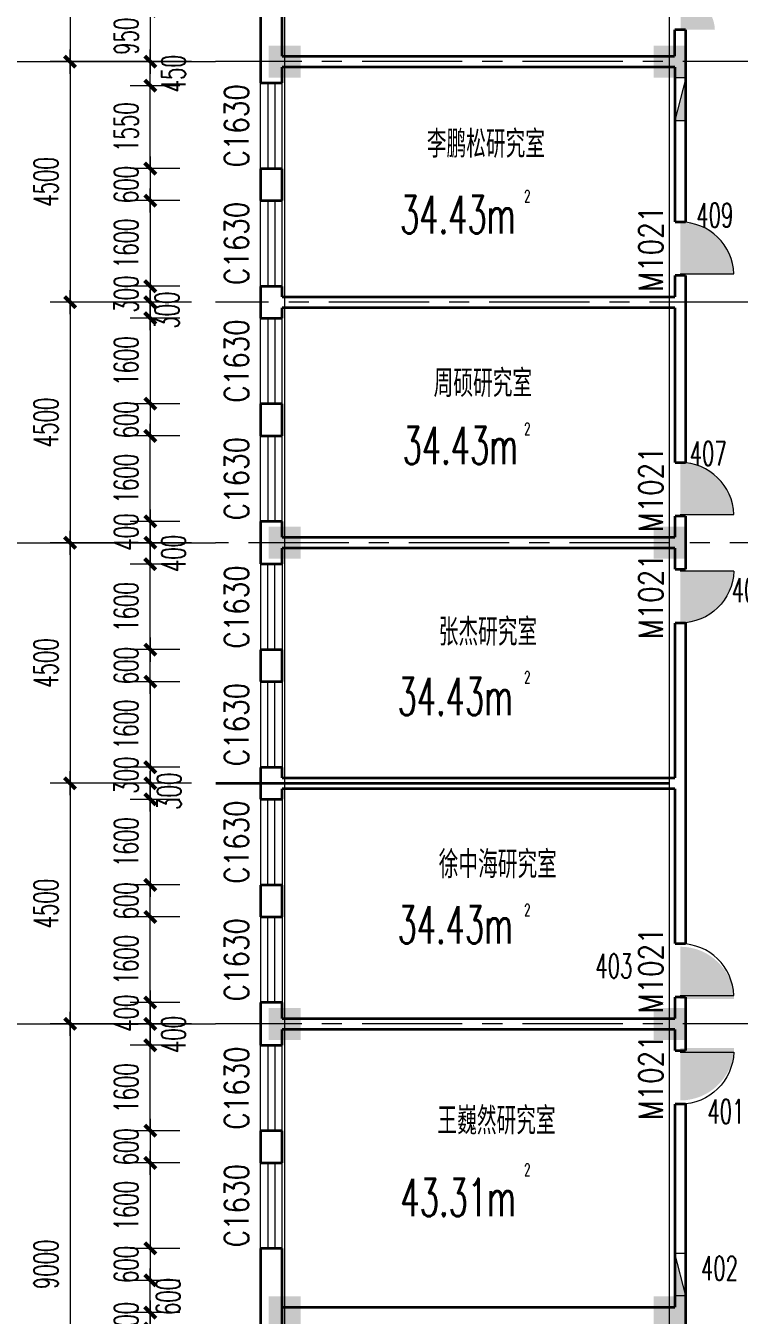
# Model space of a CAD drawing. Extents: x 1575758 to 1999219, y -897052 to -636879.
# Drawn here: x 1786653 to 1799996, y -795222 to -771101 of the extents above; entities that cross this region are included whole.
import ezdxf
from ezdxf.enums import TextEntityAlignment as Align

# ---------------------------------------------------------------- set-up
doc = ezdxf.new("R2010")
doc.units = 0
doc.header["$LTSCALE"] = 1500
doc.header["$MEASUREMENT"] = 0
doc.linetypes.add('CENTER', pattern=[2, 1.25, -0.25, 0.25, -0.25])
doc.layers.get('0').update_dxf_attribs({"linetype": 'CONTINUOUS', "lineweight": 5})
doc.layers.get('DEFPOINTS').update_dxf_attribs({"linetype": 'CONTINUOUS', "lineweight": 5})
for name, color, linetype, lineweight in [('COLUMN', 7, 'CONTINUOUS', 5), ('DOTE', 7, 'CENTER', 5), ('PUB_DIM', 7, 'CONTINUOUS', 5), ('PUB_TEXT', 7, 'CONTINUOUS', 5), ('WALL', 7, 'CONTINUOUS', 5), ('WINDOW', 7, 'CONTINUOUS', 0), ('WINDOW_TEXT', 7, 'CONTINUOUS', 5), ('我的', 7, 'CONTINUOUS', 5), ('消火栓', 7, 'CONTINUOUS', 5)]:
    doc.layers.add(name, color=color, linetype=linetype, lineweight=lineweight)
doc.layers.add('防盗门', color=180, linetype='CONTINUOUS')
doc.styles.add('_SIMPLEX', font='SIMPLEX.shx', dxfattribs={"width": 0.6})
doc.styles.add('DIM_FONT', font='romans.shx', dxfattribs={"width": 0.6})
doc.styles.add('SIMPLEX', font='SIMPLEX.SHX', dxfattribs={"width": 0.6})
doc.dimstyles.new('NORMAL', dxfattribs={"dimscale": 1.5, "dimtxt": 300, "dimasz": 1, "dimexe": 250, "dimexo": 300, "dimgap": 150, "dimtad": 1, "dimdec": 0, "dimdsep": 46, "dimtxsty": 'DIM_FONT', "dimblk1": '_DIMX', "dimblk2": '_DIMX', "dimsah": 1, "dimcen": 2.5, "dimdle": 0.3, "dimclrd": 256, "dimclre": 256, "dimclrt": 256, "dimadec": 0, "dimazin": 0, "dimtfac": 1, "dimtdec": 0, "dimtix": 1, "dimtmove": 2, "dimatfit": 3, "dimldrblk": '_DIMX', "dimfxl": 1, "dimtvp": 1, "dimtolj": 1, "dimtzin": 0, "dimlwd": -1, "dimlwe": -1, "dimarcsym": 0})

# ---------------------------------------------------------------- blocks, each defined once
blk = doc.blocks.new('M_A2ZXL')
blk.add_line((-0.472, 0), (-0.472, -1))
blk.add_arc((-0.5, 0), 1, 271.6231, 0)
blk = doc.blocks.new('_FZH')
blk.add_solid([(0.5, -0.5), (-0.5, -0.5), (0.5, 0.5), (-0.5, 0.5)])
blk = doc.blocks.new('A$C68C06AB7')
at = {"layer": '消火栓'}
blk.add_hatch(color=256, dxfattribs=at).paths.add_polyline_path([(800, 200), (0, 200), (800, 0)])
blk.add_line((0, 200), (800, 0), dxfattribs=at)
blk.add_lwpolyline([(0, 200), (0, 0), (800, 0), (800, 200)], close=True, dxfattribs=at)
blk = doc.blocks.new('_WBLK')
for p, q in [((-0.5, 0.5), (0.5, 0.5)), ((0.5, 0.167), (-0.5, 0.167)), ((0.5, -0.167), (-0.5, -0.167)), ((-0.5, -0.5), (0.5, -0.5))]:
    blk.add_line(p, q)
at = {"layer": 'WINDOW_TEXT', "style": 'SIMPLEX', "flags": 9}
blk.add_attdef('A', text='', height=1, dxfattribs=at).set_placement((0, 1.5), align=Align.MIDDLE)
blk = doc.blocks.new('_DIMX')
blk.add_line((-150, 0), (150, 0))
at = {"const_width": 50}
blk.add_lwpolyline([(-70, -70), (70, 70)], dxfattribs=at)
blk = doc.blocks.new('*D1818')
at = {"layer": 'DEFPOINTS', "color": 0, "lineweight": 5}
for p in [(1790201, -763972), (1787481, -771772), (1790201, -771772)]:
    blk.add_point(p, dxfattribs=at)
at = {"layer": 'PUB_DIM'}
for p, q in [((1789751, -763972), (1787106, -763972)), ((1787481, -763974), (1787481, -771771)), ((1789751, -771772), (1787106, -771772))]:
    blk.add_line(p, q, dxfattribs=at)
at = {"layer": 'PUB_DIM', "xscale": 1.5, "yscale": 1.5, "zscale": 1.5}
for p, rotation in [((1787481, -763972), 90), ((1787481, -771772), 270)]:
    blk.add_blockref('_DIMX', p, dxfattribs=dict(at, rotation=rotation))
at = {"layer": 'PUB_DIM', "insert": (1787031, -767872), "char_height": 450, "attachment_point": 5, "rotation": 90, "style": 'DIM_FONT'}
blk.add_mtext('\\A1;7800', dxfattribs=at)
blk = doc.blocks.new('*D1819')
at = {"layer": 'DEFPOINTS', "color": 0, "lineweight": 5}
for p in [(1790201, -771772), (1787481, -776272), (1790201, -776272)]:
    blk.add_point(p, dxfattribs=at)
at = {"layer": 'PUB_DIM'}
for p, q in [((1789751, -771772), (1787106, -771772)), ((1787481, -771774), (1787481, -776271)), ((1789751, -776272), (1787106, -776272))]:
    blk.add_line(p, q, dxfattribs=at)
at = {"layer": 'PUB_DIM', "xscale": 1.5, "yscale": 1.5, "zscale": 1.5}
for p, rotation in [((1787481, -771772), 90), ((1787481, -776272), 270)]:
    blk.add_blockref('_DIMX', p, dxfattribs=dict(at, rotation=rotation))
at = {"layer": 'PUB_DIM', "insert": (1787031, -774022), "char_height": 450, "attachment_point": 5, "rotation": 90, "style": 'DIM_FONT'}
blk.add_mtext('\\A1;4500', dxfattribs=at)
blk = doc.blocks.new('*D1820')
at = {"layer": 'DEFPOINTS', "color": 0, "lineweight": 5}
for p in [(1790201, -780772), (1787481, -785272), (1790201, -785272)]:
    blk.add_point(p, dxfattribs=at)
at = {"layer": 'PUB_DIM'}
for p, q in [((1789751, -780772), (1787106, -780772)), ((1787481, -780774), (1787481, -785271)), ((1789751, -785272), (1787106, -785272))]:
    blk.add_line(p, q, dxfattribs=at)
at = {"layer": 'PUB_DIM', "xscale": 1.5, "yscale": 1.5, "zscale": 1.5}
for p, rotation in [((1787481, -780772), 90), ((1787481, -785272), 270)]:
    blk.add_blockref('_DIMX', p, dxfattribs=dict(at, rotation=rotation))
at = {"layer": 'PUB_DIM', "insert": (1787031, -783022), "char_height": 450, "attachment_point": 5, "rotation": 90, "style": 'DIM_FONT'}
blk.add_mtext('\\A1;4500', dxfattribs=at)
blk = doc.blocks.new('*D1821')
at = {"layer": 'DEFPOINTS', "color": 0, "lineweight": 5}
for p in [(1790201, -789772), (1787481, -798772), (1790201, -798772)]:
    blk.add_point(p, dxfattribs=at)
at = {"layer": 'PUB_DIM'}
for p, q in [((1789751, -789772), (1787106, -789772)), ((1787481, -789774), (1787481, -798771)), ((1789751, -798772), (1787106, -798772))]:
    blk.add_line(p, q, dxfattribs=at)
at = {"layer": 'PUB_DIM', "xscale": 1.5, "yscale": 1.5, "zscale": 1.5}
for p, rotation in [((1787481, -789772), 90), ((1787481, -798772), 270)]:
    blk.add_blockref('_DIMX', p, dxfattribs=dict(at, rotation=rotation))
at = {"layer": 'PUB_DIM', "insert": (1787031, -794272), "char_height": 450, "attachment_point": 5, "rotation": 90, "style": 'DIM_FONT'}
blk.add_mtext('\\A1;9000', dxfattribs=at)
blk = doc.blocks.new('*D1822')
at = {"layer": 'DEFPOINTS', "color": 0, "lineweight": 5}
for p in [(1789889, -763522), (1785981, -798772), (1789889, -798772)]:
    blk.add_point(p, dxfattribs=at)
at = {"layer": 'PUB_DIM'}
for p, q in [((1789439, -763522), (1785606, -763522)), ((1785981, -763524), (1785981, -798771)), ((1789439, -798772), (1785606, -798772))]:
    blk.add_line(p, q, dxfattribs=at)
at = {"layer": 'PUB_DIM', "xscale": 1.5, "yscale": 1.5, "zscale": 1.5}
for p, rotation in [((1785981, -763522), 90), ((1785981, -798772), 270)]:
    blk.add_blockref('_DIMX', p, dxfattribs=dict(at, rotation=rotation))
at = {"layer": 'PUB_DIM', "insert": (1785531, -781147), "char_height": 450, "attachment_point": 5, "rotation": 90, "style": 'DIM_FONT'}
blk.add_mtext('\\A1;35250', dxfattribs=at)
blk = doc.blocks.new('*D1830')
at = {"layer": 'DEFPOINTS', "color": 0, "lineweight": 5}
for p in [(1789981, -770822), (1788981, -771772), (1789981, -771772)]:
    blk.add_point(p, dxfattribs=at)
at = {"layer": 'PUB_DIM'}
for p, q in [((1789531, -770822), (1788606, -770822)), ((1788981, -770821), (1788981, -770819)), ((1788981, -770822), (1788981, -771772)), ((1789531, -771772), (1788606, -771772)), ((1788981, -771774), (1788981, -771775))]:
    blk.add_line(p, q, dxfattribs=at)
at = {"layer": 'PUB_DIM', "xscale": 1.5, "yscale": 1.5, "zscale": 1.5}
for p, rotation in [((1788981, -770822), 270), ((1788981, -771772), 90)]:
    blk.add_blockref('_DIMX', p, dxfattribs=dict(at, rotation=rotation))
at = {"layer": 'PUB_DIM', "insert": (1788531, -771297), "char_height": 450, "attachment_point": 5, "rotation": 90, "style": 'DIM_FONT'}
blk.add_mtext('\\A1;950', dxfattribs=at)
blk = doc.blocks.new('*D1869')
at = {"layer": 'DEFPOINTS', "color": 0, "lineweight": 5}
for p in [(1788981, -772222), (1789981, -772222), (1789981, -773772)]:
    blk.add_point(p, dxfattribs=at)
at = {"layer": 'PUB_DIM'}
for p, q in [((1789531, -772222), (1788606, -772222)), ((1788981, -773771), (1788981, -772224)), ((1789531, -773772), (1788606, -773772))]:
    blk.add_line(p, q, dxfattribs=at)
at = {"layer": 'PUB_DIM', "xscale": 1.5, "yscale": 1.5, "zscale": 1.5}
for p, rotation in [((1788981, -772222), 90), ((1788981, -773772), 270)]:
    blk.add_blockref('_DIMX', p, dxfattribs=dict(at, rotation=rotation))
at = {"layer": 'PUB_DIM', "insert": (1788531, -772997), "char_height": 450, "attachment_point": 5, "rotation": 90, "style": 'DIM_FONT'}
blk.add_mtext('\\A1;1550', dxfattribs=at)
blk = doc.blocks.new('*D1870')
at = {"layer": 'DEFPOINTS', "color": 0, "lineweight": 5}
for p in [(1789981, -773772), (1788981, -774372), (1789981, -774372)]:
    blk.add_point(p, dxfattribs=at)
at = {"layer": 'PUB_DIM'}
for p, q in [((1789531, -773772), (1788606, -773772)), ((1788981, -773771), (1788981, -773769)), ((1788981, -773772), (1788981, -774372)), ((1789531, -774372), (1788606, -774372)), ((1788981, -774374), (1788981, -774375))]:
    blk.add_line(p, q, dxfattribs=at)
at = {"layer": 'PUB_DIM', "xscale": 1.5, "yscale": 1.5, "zscale": 1.5}
for p, rotation in [((1788981, -773772), 270), ((1788981, -774372), 90)]:
    blk.add_blockref('_DIMX', p, dxfattribs=dict(at, rotation=rotation))
at = {"layer": 'PUB_DIM', "insert": (1788531, -774072), "char_height": 450, "attachment_point": 5, "rotation": 90, "style": 'DIM_FONT'}
blk.add_mtext('\\A1;600', dxfattribs=at)
blk = doc.blocks.new('*D1871')
at = {"layer": 'DEFPOINTS', "color": 0, "lineweight": 5}
for p in [(1789981, -774372), (1788981, -775972), (1789981, -775972)]:
    blk.add_point(p, dxfattribs=at)
at = {"layer": 'PUB_DIM'}
for p, q in [((1789531, -774372), (1788606, -774372)), ((1788981, -774374), (1788981, -775971)), ((1789531, -775972), (1788606, -775972))]:
    blk.add_line(p, q, dxfattribs=at)
at = {"layer": 'PUB_DIM', "xscale": 1.5, "yscale": 1.5, "zscale": 1.5}
for p, rotation in [((1788981, -774372), 90), ((1788981, -775972), 270)]:
    blk.add_blockref('_DIMX', p, dxfattribs=dict(at, rotation=rotation))
at = {"layer": 'PUB_DIM', "insert": (1788531, -775172), "char_height": 450, "attachment_point": 5, "rotation": 90, "style": 'DIM_FONT'}
blk.add_mtext('\\A1;1600', dxfattribs=at)
blk = doc.blocks.new('*D1872')
at = {"layer": 'DEFPOINTS', "color": 0, "lineweight": 5}
for p in [(1789981, -775972), (1788981, -776272), (1789981, -776272)]:
    blk.add_point(p, dxfattribs=at)
at = {"layer": 'PUB_DIM'}
for p, q in [((1789531, -775972), (1788606, -775972)), ((1788981, -775971), (1788981, -775969)), ((1788981, -775972), (1788981, -776272)), ((1789531, -776272), (1788606, -776272)), ((1788981, -776274), (1788981, -776275))]:
    blk.add_line(p, q, dxfattribs=at)
at = {"layer": 'PUB_DIM', "xscale": 1.5, "yscale": 1.5, "zscale": 1.5}
for p, rotation in [((1788981, -775972), 270), ((1788981, -776272), 90)]:
    blk.add_blockref('_DIMX', p, dxfattribs=dict(at, rotation=rotation))
at = {"layer": 'PUB_DIM', "insert": (1788531, -776122), "char_height": 450, "attachment_point": 5, "rotation": 90, "style": 'DIM_FONT'}
blk.add_mtext('\\A1;300', dxfattribs=at)
blk = doc.blocks.new('*D1873')
at = {"layer": 'DEFPOINTS', "color": 0, "lineweight": 5}
for p in [(1789981, -776572), (1788981, -778172), (1789981, -778172)]:
    blk.add_point(p, dxfattribs=at)
at = {"layer": 'PUB_DIM'}
for p, q in [((1789531, -776572), (1788606, -776572)), ((1788981, -776574), (1788981, -778171)), ((1789531, -778172), (1788606, -778172))]:
    blk.add_line(p, q, dxfattribs=at)
at = {"layer": 'PUB_DIM', "xscale": 1.5, "yscale": 1.5, "zscale": 1.5}
for p, rotation in [((1788981, -776572), 90), ((1788981, -778172), 270)]:
    blk.add_blockref('_DIMX', p, dxfattribs=dict(at, rotation=rotation))
at = {"layer": 'PUB_DIM', "insert": (1788531, -777372), "char_height": 450, "attachment_point": 5, "rotation": 90, "style": 'DIM_FONT'}
blk.add_mtext('\\A1;1600', dxfattribs=at)
blk = doc.blocks.new('*D1874')
at = {"layer": 'DEFPOINTS', "color": 0, "lineweight": 5}
for p in [(1789981, -778172), (1788981, -778772), (1789981, -778772)]:
    blk.add_point(p, dxfattribs=at)
at = {"layer": 'PUB_DIM'}
for p, q in [((1789531, -778172), (1788606, -778172)), ((1788981, -778171), (1788981, -778169)), ((1788981, -778172), (1788981, -778772)), ((1789531, -778772), (1788606, -778772)), ((1788981, -778774), (1788981, -778775))]:
    blk.add_line(p, q, dxfattribs=at)
at = {"layer": 'PUB_DIM', "xscale": 1.5, "yscale": 1.5, "zscale": 1.5}
for p, rotation in [((1788981, -778172), 270), ((1788981, -778772), 90)]:
    blk.add_blockref('_DIMX', p, dxfattribs=dict(at, rotation=rotation))
at = {"layer": 'PUB_DIM', "insert": (1788531, -778472), "char_height": 450, "attachment_point": 5, "rotation": 90, "style": 'DIM_FONT'}
blk.add_mtext('\\A1;600', dxfattribs=at)
blk = doc.blocks.new('*D1875')
at = {"layer": 'DEFPOINTS', "color": 0, "lineweight": 5}
for p in [(1788981, -782772), (1789981, -782772), (1789981, -783372)]:
    blk.add_point(p, dxfattribs=at)
at = {"layer": 'PUB_DIM'}
for p, q in [((1789531, -782772), (1788606, -782772)), ((1788981, -782771), (1788981, -782769)), ((1788981, -783372), (1788981, -782772)), ((1789531, -783372), (1788606, -783372)), ((1788981, -783374), (1788981, -783375))]:
    blk.add_line(p, q, dxfattribs=at)
at = {"layer": 'PUB_DIM', "xscale": 1.5, "yscale": 1.5, "zscale": 1.5}
for p, rotation in [((1788981, -782772), 270), ((1788981, -783372), 90)]:
    blk.add_blockref('_DIMX', p, dxfattribs=dict(at, rotation=rotation))
at = {"layer": 'PUB_DIM', "insert": (1788531, -783072), "char_height": 450, "attachment_point": 5, "rotation": 90, "style": 'DIM_FONT'}
blk.add_mtext('\\A1;600', dxfattribs=at)
blk = doc.blocks.new('*D1876')
at = {"layer": 'DEFPOINTS', "color": 0, "lineweight": 5}
for p in [(1788981, -781172), (1789981, -781172), (1789981, -782772)]:
    blk.add_point(p, dxfattribs=at)
at = {"layer": 'PUB_DIM'}
for p, q in [((1789531, -781172), (1788606, -781172)), ((1788981, -782771), (1788981, -781174)), ((1789531, -782772), (1788606, -782772))]:
    blk.add_line(p, q, dxfattribs=at)
at = {"layer": 'PUB_DIM', "xscale": 1.5, "yscale": 1.5, "zscale": 1.5}
for p, rotation in [((1788981, -781172), 90), ((1788981, -782772), 270)]:
    blk.add_blockref('_DIMX', p, dxfattribs=dict(at, rotation=rotation))
at = {"layer": 'PUB_DIM', "insert": (1788531, -781972), "char_height": 450, "attachment_point": 5, "rotation": 90, "style": 'DIM_FONT'}
blk.add_mtext('\\A1;1600', dxfattribs=at)
blk = doc.blocks.new('*D1877')
at = {"layer": 'DEFPOINTS', "color": 0, "lineweight": 5}
for p in [(1788981, -780372), (1789981, -780372), (1789981, -780772)]:
    blk.add_point(p, dxfattribs=at)
at = {"layer": 'PUB_DIM'}
for p, q in [((1789531, -780372), (1788606, -780372)), ((1788981, -780371), (1788981, -780369)), ((1788981, -780772), (1788981, -780372)), ((1789531, -780772), (1788606, -780772)), ((1788981, -780774), (1788981, -780775))]:
    blk.add_line(p, q, dxfattribs=at)
at = {"layer": 'PUB_DIM', "xscale": 1.5, "yscale": 1.5, "zscale": 1.5}
for p, rotation in [((1788981, -780372), 270), ((1788981, -780772), 90)]:
    blk.add_blockref('_DIMX', p, dxfattribs=dict(at, rotation=rotation))
at = {"layer": 'PUB_DIM', "insert": (1788531, -780572), "char_height": 450, "attachment_point": 5, "rotation": 90, "style": 'DIM_FONT'}
blk.add_mtext('\\A1;400', dxfattribs=at)
blk = doc.blocks.new('*D1878')
at = {"layer": 'DEFPOINTS', "color": 0, "lineweight": 5}
for p in [(1788981, -778772), (1789981, -778772), (1789981, -780372)]:
    blk.add_point(p, dxfattribs=at)
at = {"layer": 'PUB_DIM'}
for p, q in [((1789531, -778772), (1788606, -778772)), ((1788981, -780371), (1788981, -778774)), ((1789531, -780372), (1788606, -780372))]:
    blk.add_line(p, q, dxfattribs=at)
at = {"layer": 'PUB_DIM', "xscale": 1.5, "yscale": 1.5, "zscale": 1.5}
for p, rotation in [((1788981, -778772), 90), ((1788981, -780372), 270)]:
    blk.add_blockref('_DIMX', p, dxfattribs=dict(at, rotation=rotation))
at = {"layer": 'PUB_DIM', "insert": (1788531, -779572), "char_height": 450, "attachment_point": 5, "rotation": 90, "style": 'DIM_FONT'}
blk.add_mtext('\\A1;1600', dxfattribs=at)
blk = doc.blocks.new('*D1879')
at = {"layer": 'DEFPOINTS', "color": 0, "lineweight": 5}
for p in [(1788981, -790172), (1789981, -790172), (1789981, -791772)]:
    blk.add_point(p, dxfattribs=at)
at = {"layer": 'PUB_DIM'}
for p, q in [((1789531, -790172), (1788606, -790172)), ((1788981, -791771), (1788981, -790174)), ((1789531, -791772), (1788606, -791772))]:
    blk.add_line(p, q, dxfattribs=at)
at = {"layer": 'PUB_DIM', "xscale": 1.5, "yscale": 1.5, "zscale": 1.5}
for p, rotation in [((1788981, -790172), 90), ((1788981, -791772), 270)]:
    blk.add_blockref('_DIMX', p, dxfattribs=dict(at, rotation=rotation))
at = {"layer": 'PUB_DIM', "insert": (1788531, -790972), "char_height": 450, "attachment_point": 5, "rotation": 90, "style": 'DIM_FONT'}
blk.add_mtext('\\A1;1600', dxfattribs=at)
blk = doc.blocks.new('*D1880')
at = {"layer": 'DEFPOINTS', "color": 0, "lineweight": 5}
for p in [(1788981, -787772), (1789981, -787772), (1789981, -789372)]:
    blk.add_point(p, dxfattribs=at)
at = {"layer": 'PUB_DIM'}
for p, q in [((1789531, -787772), (1788606, -787772)), ((1788981, -789371), (1788981, -787774)), ((1789531, -789372), (1788606, -789372))]:
    blk.add_line(p, q, dxfattribs=at)
at = {"layer": 'PUB_DIM', "xscale": 1.5, "yscale": 1.5, "zscale": 1.5}
for p, rotation in [((1788981, -787772), 90), ((1788981, -789372), 270)]:
    blk.add_blockref('_DIMX', p, dxfattribs=dict(at, rotation=rotation))
at = {"layer": 'PUB_DIM', "insert": (1788531, -788572), "char_height": 450, "attachment_point": 5, "rotation": 90, "style": 'DIM_FONT'}
blk.add_mtext('\\A1;1600', dxfattribs=at)
blk = doc.blocks.new('*D1881')
at = {"layer": 'DEFPOINTS', "color": 0, "lineweight": 5}
for p in [(1788981, -787172), (1789981, -787172), (1789981, -787772)]:
    blk.add_point(p, dxfattribs=at)
at = {"layer": 'PUB_DIM'}
for p, q in [((1789531, -787172), (1788606, -787172)), ((1788981, -787171), (1788981, -787169)), ((1788981, -787772), (1788981, -787172)), ((1789531, -787772), (1788606, -787772)), ((1788981, -787774), (1788981, -787775))]:
    blk.add_line(p, q, dxfattribs=at)
at = {"layer": 'PUB_DIM', "xscale": 1.5, "yscale": 1.5, "zscale": 1.5}
for p, rotation in [((1788981, -787172), 270), ((1788981, -787772), 90)]:
    blk.add_blockref('_DIMX', p, dxfattribs=dict(at, rotation=rotation))
at = {"layer": 'PUB_DIM', "insert": (1788531, -787472), "char_height": 450, "attachment_point": 5, "rotation": 90, "style": 'DIM_FONT'}
blk.add_mtext('\\A1;600', dxfattribs=at)
blk = doc.blocks.new('*D1882')
at = {"layer": 'DEFPOINTS', "color": 0, "lineweight": 5}
for p in [(1789981, -783372), (1788981, -784972), (1789981, -784972)]:
    blk.add_point(p, dxfattribs=at)
at = {"layer": 'PUB_DIM'}
for p, q in [((1789531, -783372), (1788606, -783372)), ((1788981, -783374), (1788981, -784971)), ((1789531, -784972), (1788606, -784972))]:
    blk.add_line(p, q, dxfattribs=at)
at = {"layer": 'PUB_DIM', "xscale": 1.5, "yscale": 1.5, "zscale": 1.5}
for p, rotation in [((1788981, -783372), 90), ((1788981, -784972), 270)]:
    blk.add_blockref('_DIMX', p, dxfattribs=dict(at, rotation=rotation))
at = {"layer": 'PUB_DIM', "insert": (1788531, -784172), "char_height": 450, "attachment_point": 5, "rotation": 90, "style": 'DIM_FONT'}
blk.add_mtext('\\A1;1600', dxfattribs=at)
blk = doc.blocks.new('*D1883')
at = {"layer": 'DEFPOINTS', "color": 0, "lineweight": 5}
for p in [(1789981, -784972), (1788981, -785272), (1789981, -785272)]:
    blk.add_point(p, dxfattribs=at)
at = {"layer": 'PUB_DIM'}
for p, q in [((1789531, -784972), (1788606, -784972)), ((1788981, -784971), (1788981, -784969)), ((1788981, -784972), (1788981, -785272)), ((1789531, -785272), (1788606, -785272)), ((1788981, -785274), (1788981, -785275))]:
    blk.add_line(p, q, dxfattribs=at)
at = {"layer": 'PUB_DIM', "xscale": 1.5, "yscale": 1.5, "zscale": 1.5}
for p, rotation in [((1788981, -784972), 270), ((1788981, -785272), 90)]:
    blk.add_blockref('_DIMX', p, dxfattribs=dict(at, rotation=rotation))
at = {"layer": 'PUB_DIM', "insert": (1788531, -785122), "char_height": 450, "attachment_point": 5, "rotation": 90, "style": 'DIM_FONT'}
blk.add_mtext('\\A1;300', dxfattribs=at)
blk = doc.blocks.new('*D1884')
at = {"layer": 'DEFPOINTS', "color": 0, "lineweight": 5}
for p in [(1789981, -785572), (1788981, -787172), (1789981, -787172)]:
    blk.add_point(p, dxfattribs=at)
at = {"layer": 'PUB_DIM'}
for p, q in [((1789531, -785572), (1788606, -785572)), ((1788981, -785574), (1788981, -787171)), ((1789531, -787172), (1788606, -787172))]:
    blk.add_line(p, q, dxfattribs=at)
at = {"layer": 'PUB_DIM', "xscale": 1.5, "yscale": 1.5, "zscale": 1.5}
for p, rotation in [((1788981, -785572), 90), ((1788981, -787172), 270)]:
    blk.add_blockref('_DIMX', p, dxfattribs=dict(at, rotation=rotation))
at = {"layer": 'PUB_DIM', "insert": (1788531, -786372), "char_height": 450, "attachment_point": 5, "rotation": 90, "style": 'DIM_FONT'}
blk.add_mtext('\\A1;1600', dxfattribs=at)
blk = doc.blocks.new('*D1885')
at = {"layer": 'DEFPOINTS', "color": 0, "lineweight": 5}
for p in [(1789981, -791772), (1788981, -792372), (1789981, -792372)]:
    blk.add_point(p, dxfattribs=at)
at = {"layer": 'PUB_DIM'}
for p, q in [((1789531, -791772), (1788606, -791772)), ((1788981, -791771), (1788981, -791769)), ((1788981, -791772), (1788981, -792372)), ((1789531, -792372), (1788606, -792372)), ((1788981, -792374), (1788981, -792375))]:
    blk.add_line(p, q, dxfattribs=at)
at = {"layer": 'PUB_DIM', "xscale": 1.5, "yscale": 1.5, "zscale": 1.5}
for p, rotation in [((1788981, -791772), 270), ((1788981, -792372), 90)]:
    blk.add_blockref('_DIMX', p, dxfattribs=dict(at, rotation=rotation))
at = {"layer": 'PUB_DIM', "insert": (1788531, -792072), "char_height": 450, "attachment_point": 5, "rotation": 90, "style": 'DIM_FONT'}
blk.add_mtext('\\A1;600', dxfattribs=at)
blk = doc.blocks.new('*D1886')
at = {"layer": 'DEFPOINTS', "color": 0, "lineweight": 5}
for p in [(1789981, -792372), (1788981, -793972), (1789981, -793972)]:
    blk.add_point(p, dxfattribs=at)
at = {"layer": 'PUB_DIM'}
for p, q in [((1789531, -792372), (1788606, -792372)), ((1788981, -792374), (1788981, -793971)), ((1789531, -793972), (1788606, -793972))]:
    blk.add_line(p, q, dxfattribs=at)
at = {"layer": 'PUB_DIM', "xscale": 1.5, "yscale": 1.5, "zscale": 1.5}
for p, rotation in [((1788981, -792372), 90), ((1788981, -793972), 270)]:
    blk.add_blockref('_DIMX', p, dxfattribs=dict(at, rotation=rotation))
at = {"layer": 'PUB_DIM', "insert": (1788531, -793172), "char_height": 450, "attachment_point": 5, "rotation": 90, "style": 'DIM_FONT'}
blk.add_mtext('\\A1;1600', dxfattribs=at)
blk = doc.blocks.new('*D1887')
at = {"layer": 'DEFPOINTS', "color": 0, "lineweight": 5}
for p in [(1789981, -793972), (1788981, -794572), (1789981, -794572)]:
    blk.add_point(p, dxfattribs=at)
at = {"layer": 'PUB_DIM'}
for p, q in [((1789531, -793972), (1788606, -793972)), ((1788981, -793971), (1788981, -793969)), ((1788981, -793972), (1788981, -794572)), ((1789531, -794572), (1788606, -794572)), ((1788981, -794574), (1788981, -794575))]:
    blk.add_line(p, q, dxfattribs=at)
at = {"layer": 'PUB_DIM', "xscale": 1.5, "yscale": 1.5, "zscale": 1.5}
for p, rotation in [((1788981, -793972), 270), ((1788981, -794572), 90)]:
    blk.add_blockref('_DIMX', p, dxfattribs=dict(at, rotation=rotation))
at = {"layer": 'PUB_DIM', "insert": (1788531, -794272), "char_height": 450, "attachment_point": 5, "rotation": 90, "style": 'DIM_FONT'}
blk.add_mtext('\\A1;600', dxfattribs=at)
blk = doc.blocks.new('*D1893')
at = {"layer": 'DEFPOINTS', "color": 0, "lineweight": 5}
for p in [(1788981, -771772), (1789981, -771772), (1789981, -772222)]:
    blk.add_point(p, dxfattribs=at)
at = {"layer": 'PUB_DIM'}
for p, q in [((1789531, -771772), (1788606, -771772)), ((1788981, -771771), (1788981, -771769)), ((1788981, -772222), (1788981, -771772)), ((1789531, -772222), (1788606, -772222)), ((1788981, -772224), (1788981, -772225))]:
    blk.add_line(p, q, dxfattribs=at)
at = {"layer": 'PUB_DIM', "xscale": 1.5, "yscale": 1.5, "zscale": 1.5}
for p, rotation in [((1788981, -771772), 270), ((1788981, -772222), 90)]:
    blk.add_blockref('_DIMX', p, dxfattribs=dict(at, rotation=rotation))
at = {"layer": 'PUB_DIM', "insert": (1789413, -771997), "char_height": 450, "attachment_point": 5, "rotation": 90, "style": 'DIM_FONT'}
blk.add_mtext('\\A1;450', dxfattribs=at)
blk = doc.blocks.new('*D1894')
at = {"layer": 'DEFPOINTS', "color": 0, "lineweight": 5}
for p in [(1789981, -780772), (1788981, -781172), (1789981, -781172)]:
    blk.add_point(p, dxfattribs=at)
at = {"layer": 'PUB_DIM'}
for p, q in [((1789531, -780772), (1788606, -780772)), ((1788981, -780771), (1788981, -780769)), ((1788981, -780772), (1788981, -781172)), ((1789531, -781172), (1788606, -781172)), ((1788981, -781174), (1788981, -781175))]:
    blk.add_line(p, q, dxfattribs=at)
at = {"layer": 'PUB_DIM', "xscale": 1.5, "yscale": 1.5, "zscale": 1.5}
for p, rotation in [((1788981, -780772), 270), ((1788981, -781172), 90)]:
    blk.add_blockref('_DIMX', p, dxfattribs=dict(at, rotation=rotation))
at = {"layer": 'PUB_DIM', "insert": (1789413, -780972), "char_height": 450, "attachment_point": 5, "rotation": 90, "style": 'DIM_FONT'}
blk.add_mtext('\\A1;400', dxfattribs=at)
blk = doc.blocks.new('*D1895')
at = {"layer": 'DEFPOINTS', "color": 0, "lineweight": 5}
for p in [(1788981, -789372), (1789981, -789372), (1789981, -789772)]:
    blk.add_point(p, dxfattribs=at)
at = {"layer": 'PUB_DIM'}
for p, q in [((1789531, -789372), (1788606, -789372)), ((1788981, -789371), (1788981, -789369)), ((1788981, -789772), (1788981, -789372)), ((1789531, -789772), (1788606, -789772)), ((1788981, -789774), (1788981, -789775))]:
    blk.add_line(p, q, dxfattribs=at)
at = {"layer": 'PUB_DIM', "xscale": 1.5, "yscale": 1.5, "zscale": 1.5}
for p, rotation in [((1788981, -789372), 270), ((1788981, -789772), 90)]:
    blk.add_blockref('_DIMX', p, dxfattribs=dict(at, rotation=rotation))
at = {"layer": 'PUB_DIM', "insert": (1788531, -789572), "char_height": 450, "attachment_point": 5, "rotation": 90, "style": 'DIM_FONT'}
blk.add_mtext('\\A1;400', dxfattribs=at)
blk = doc.blocks.new('*D1896')
at = {"layer": 'DEFPOINTS', "color": 0, "lineweight": 5}
for p in [(1789981, -789772), (1788981, -790172), (1789981, -790172)]:
    blk.add_point(p, dxfattribs=at)
at = {"layer": 'PUB_DIM'}
for p, q in [((1789531, -789772), (1788606, -789772)), ((1788981, -789771), (1788981, -789769)), ((1788981, -789772), (1788981, -790172)), ((1789531, -790172), (1788606, -790172)), ((1788981, -790174), (1788981, -790175))]:
    blk.add_line(p, q, dxfattribs=at)
at = {"layer": 'PUB_DIM', "xscale": 1.5, "yscale": 1.5, "zscale": 1.5}
for p, rotation in [((1788981, -789772), 270), ((1788981, -790172), 90)]:
    blk.add_blockref('_DIMX', p, dxfattribs=dict(at, rotation=rotation))
at = {"layer": 'PUB_DIM', "insert": (1789413, -789972), "char_height": 450, "attachment_point": 5, "rotation": 90, "style": 'DIM_FONT'}
blk.add_mtext('\\A1;400', dxfattribs=at)
blk = doc.blocks.new('*D2167')
at = {"layer": 'DEFPOINTS', "color": 0, "lineweight": 5}
for p in [(1790201, -776272), (1787481, -780772), (1790201, -780772)]:
    blk.add_point(p, dxfattribs=at)
at = {"layer": 'PUB_DIM'}
for p, q in [((1789751, -776272), (1787106, -776272)), ((1787481, -776274), (1787481, -780771)), ((1789751, -780772), (1787106, -780772))]:
    blk.add_line(p, q, dxfattribs=at)
at = {"layer": 'PUB_DIM', "xscale": 1.5, "yscale": 1.5, "zscale": 1.5}
for p, rotation in [((1787481, -776272), 90), ((1787481, -780772), 270)]:
    blk.add_blockref('_DIMX', p, dxfattribs=dict(at, rotation=rotation))
at = {"layer": 'PUB_DIM', "insert": (1787031, -778522), "char_height": 450, "attachment_point": 5, "rotation": 90, "style": 'DIM_FONT'}
blk.add_mtext('\\A1;4500', dxfattribs=at)
blk = doc.blocks.new('*D2168')
at = {"layer": 'DEFPOINTS', "color": 0, "lineweight": 5}
for p in [(1789981, -776272), (1788981, -776572), (1789981, -776572)]:
    blk.add_point(p, dxfattribs=at)
at = {"layer": 'PUB_DIM'}
for p, q in [((1789531, -776272), (1788606, -776272)), ((1788981, -776271), (1788981, -776269)), ((1788981, -776272), (1788981, -776572)), ((1789531, -776572), (1788606, -776572)), ((1788981, -776574), (1788981, -776575))]:
    blk.add_line(p, q, dxfattribs=at)
at = {"layer": 'PUB_DIM', "xscale": 1.5, "yscale": 1.5, "zscale": 1.5}
for p, rotation in [((1788981, -776272), 270), ((1788981, -776572), 90)]:
    blk.add_blockref('_DIMX', p, dxfattribs=dict(at, rotation=rotation))
at = {"layer": 'PUB_DIM', "insert": (1789294, -776422), "char_height": 450, "attachment_point": 5, "rotation": 90, "style": 'DIM_FONT'}
blk.add_mtext('\\A1;300', dxfattribs=at)
blk = doc.blocks.new('*D2169')
at = {"layer": 'DEFPOINTS', "color": 0, "lineweight": 5}
for p in [(1790201, -785272), (1787481, -789772), (1790201, -789772)]:
    blk.add_point(p, dxfattribs=at)
at = {"layer": 'PUB_DIM'}
for p, q in [((1789751, -785272), (1787106, -785272)), ((1787481, -785274), (1787481, -789771)), ((1789751, -789772), (1787106, -789772))]:
    blk.add_line(p, q, dxfattribs=at)
at = {"layer": 'PUB_DIM', "xscale": 1.5, "yscale": 1.5, "zscale": 1.5}
for p, rotation in [((1787481, -785272), 90), ((1787481, -789772), 270)]:
    blk.add_blockref('_DIMX', p, dxfattribs=dict(at, rotation=rotation))
at = {"layer": 'PUB_DIM', "insert": (1787031, -787522), "char_height": 450, "attachment_point": 5, "rotation": 90, "style": 'DIM_FONT'}
blk.add_mtext('\\A1;4500', dxfattribs=at)
blk = doc.blocks.new('*D2170')
at = {"layer": 'DEFPOINTS', "color": 0, "lineweight": 5}
for p in [(1789981, -785272), (1788981, -785572), (1789981, -785572)]:
    blk.add_point(p, dxfattribs=at)
at = {"layer": 'PUB_DIM'}
for p, q in [((1789531, -785272), (1788606, -785272)), ((1788981, -785271), (1788981, -785269)), ((1788981, -785272), (1788981, -785572)), ((1789531, -785572), (1788606, -785572)), ((1788981, -785574), (1788981, -785575))]:
    blk.add_line(p, q, dxfattribs=at)
at = {"layer": 'PUB_DIM', "xscale": 1.5, "yscale": 1.5, "zscale": 1.5}
for p, rotation in [((1788981, -785272), 270), ((1788981, -785572), 90)]:
    blk.add_blockref('_DIMX', p, dxfattribs=dict(at, rotation=rotation))
at = {"layer": 'PUB_DIM', "insert": (1789333, -785422), "char_height": 450, "attachment_point": 5, "rotation": 90, "style": 'DIM_FONT'}
blk.add_mtext('\\A1;300', dxfattribs=at)
blk = doc.blocks.new('*D2172')
at = {"layer": 'DEFPOINTS', "color": 0, "lineweight": 5}
for p in [(1788981, -794572), (1789981, -794572), (1789981, -795172)]:
    blk.add_point(p, dxfattribs=at)
at = {"layer": 'PUB_DIM'}
for p, q in [((1789531, -794572), (1788606, -794572)), ((1788981, -795171), (1788981, -794574)), ((1789531, -795172), (1788606, -795172))]:
    blk.add_line(p, q, dxfattribs=at)
at = {"layer": 'PUB_DIM', "xscale": 1.5, "yscale": 1.5, "zscale": 1.5}
for p, rotation in [((1788981, -794572), 90), ((1788981, -795172), 270)]:
    blk.add_blockref('_DIMX', p, dxfattribs=dict(at, rotation=rotation))
at = {"layer": 'PUB_DIM', "insert": (1789317, -794872), "char_height": 450, "attachment_point": 5, "rotation": 90, "style": 'DIM_FONT'}
blk.add_mtext('\\A1;600', dxfattribs=at)
blk = doc.blocks.new('*D2173')
at = {"layer": 'DEFPOINTS', "color": 0, "lineweight": 5}
for p in [(1788981, -795172), (1789981, -795172), (1789981, -795472)]:
    blk.add_point(p, dxfattribs=at)
at = {"layer": 'PUB_DIM'}
for p, q in [((1789531, -795172), (1788606, -795172)), ((1788981, -795171), (1788981, -795169)), ((1788981, -795472), (1788981, -795172)), ((1789531, -795472), (1788606, -795472)), ((1788981, -795474), (1788981, -795475))]:
    blk.add_line(p, q, dxfattribs=at)
at = {"layer": 'PUB_DIM', "xscale": 1.5, "yscale": 1.5, "zscale": 1.5}
for p, rotation in [((1788981, -795172), 270), ((1788981, -795472), 90)]:
    blk.add_blockref('_DIMX', p, dxfattribs=dict(at, rotation=rotation))
at = {"layer": 'PUB_DIM', "insert": (1788531, -795322), "char_height": 450, "attachment_point": 5, "rotation": 90, "style": 'DIM_FONT'}
blk.add_mtext('\\A1;300', dxfattribs=at)

msp = doc.modelspace()

# ---------------------------------------------------------------- hatches: boundary and pattern name
at = {"layer": '防盗门'}
for points in [[(1798900.7, -771175.4), (1799540.5, -771175.4, 0.4059403), (1798900.7, -770553.5)], [(1798894, -775759.8), (1799900.3, -775759.8, 0.4059403), (1798894, -774781.6)], [(1798894, -780256), (1799900.3, -780256, 0.4059403), (1798894, -779277.8)], [(1798894, -781295.8), (1799900.3, -781295.8, -0.4059403), (1798894, -782274)], [(1798893.6, -789307.5), (1799899.9, -789307.5, 0.4059403), (1798893.6, -788329.3)], [(1798893.6, -790226.3), (1799899.9, -790226.3, -0.4059403), (1798893.6, -791204.5)]]:
    msp.add_hatch(color=256, dxfattribs=at).paths.add_polyline_path(points)

# ---------------------------------------------------------------- linework, layer by layer
at = {"layer": 'DOTE'}
for p, q in [((1824816.4, -771772.3), (1790201.1, -771772.3)), ((1806194.6, -776272.3), (1790201.1, -776272.3)), ((1810694.9, -780772.3), (1790201.1, -780772.3)), ((1824816.4, -789772.3), (1790201.1, -789772.3))]:
    msp.add_line(p, q, dxfattribs=at)
at = {"layer": 'DOTE', "const_width": 50}
msp.add_lwpolyline([(1798694.6, -785272.3), (1790201.1, -785272.3)], dxfattribs=at)
at = {"layer": 'PUB_DIM'}
for p, q in [((1791494.6, -799072.3), (1791494.6, -759701.8)), ((1798694.6, -799072.3), (1798694.6, -759701.8)), ((1784780.8, -771772.3), (1790201.1, -771772.3)), ((1784780.8, -780772.3), (1790201.1, -780772.3)), ((1784780.8, -789772.3), (1790201.1, -789772.3))]:
    msp.add_line(p, q, dxfattribs=at)
at = {"layer": 'WALL', "const_width": 50}
for points in [[(1791044.6, -772172.3), (1791044.6, -770822.3)], [(1791444.6, -771672.3), (1791444.6, -770822.3)], [(1798787.7, -771172.3), (1798787.7, -771672.3)], [(1798994.6, -771172.3), (1798787.7, -771172.3)], [(1798994.6, -771172.3), (1798994.6, -771872.6)], [(1791444.6, -771672.3), (1798787.7, -771672.3)], [(1791444.6, -772172.3), (1791444.6, -771872.3)], [(1791444.6, -771872.3), (1798794.6, -771872.3)], [(1798794.6, -774772.3), (1798794.6, -771872.3)], [(1798994.6, -771672.3), (1798994.6, -771672.3)], [(1798994.6, -774772.3), (1798994.6, -771672.3)], [(1791444.6, -772172.3), (1791044.6, -772172.3)], [(1791444.6, -773772.3), (1791044.6, -773772.3)], [(1791044.6, -774372.3), (1791044.6, -773772.3)], [(1791444.6, -774372.3), (1791444.6, -773772.3)], [(1791444.6, -774372.3), (1791044.6, -774372.3)], [(1798994.6, -774772.3), (1798794.6, -774772.3)], [(1791444.6, -775972.3), (1791044.6, -775972.3)], [(1791044.6, -776572.3), (1791044.6, -775972.3)], [(1791444.6, -776172.4), (1791444.6, -775972.3)], [(1798794.6, -776172.4), (1798794.6, -775772.3)], [(1798994.6, -775772.3), (1798794.6, -775772.3)], [(1798994.6, -779272.3), (1798994.6, -775772.3)], [(1791444.1, -776172.4), (1798794.6, -776172.4)], [(1791444.2, -776372.4), (1798794.6, -776372.4)], [(1791444.6, -776572.3), (1791444.6, -776372.4)], [(1798794.6, -779272.3), (1798794.6, -776372.4)], [(1791444.6, -776572.3), (1791044.6, -776572.3)], [(1791444.6, -778172.3), (1791044.6, -778172.3)], [(1791044.6, -778772.3), (1791044.6, -778172.3)], [(1791444.6, -778772.3), (1791444.6, -778172.3)], [(1791444.6, -778772.3), (1791044.6, -778772.3)], [(1798994.6, -779272.3), (1798794.6, -779272.3)], [(1798994.6, -780272.3), (1798794.6, -780272.3)], [(1798794.6, -780672.3), (1798794.6, -780272.3)], [(1798994.6, -781272.3), (1798994.6, -780272.3)], [(1791044.6, -781172.3), (1791044.6, -780372.3)], [(1791444.6, -780372.3), (1791044.6, -780372.3)], [(1791444.6, -780672.3), (1791444.6, -780372.3)], [(1798794.6, -780672.3), (1791444.6, -780672.3)], [(1791444.6, -781172.3), (1791444.6, -780872.3)], [(1798794.6, -780872.3), (1791444.6, -780872.3)], [(1798794.6, -781272.3), (1798794.6, -780872.3)], [(1791444.6, -781172.3), (1791044.6, -781172.3)], [(1798994.6, -781272.3), (1798794.6, -781272.3)], [(1798794.5, -785172.6), (1798794.6, -782272.3)], [(1798994.6, -782272.3), (1798794.6, -782272.3)], [(1798994.4, -788272.3), (1798994.6, -782272.3)], [(1791044.6, -783372.3), (1791044.6, -782772.3)], [(1791444.6, -782772.3), (1791044.6, -782772.3)], [(1791444.6, -783372.3), (1791444.6, -782772.3)], [(1791444.6, -783372.3), (1791044.6, -783372.3)], [(1791044.6, -785572.3), (1791044.6, -784972.3)], [(1791444.6, -784972.3), (1791044.6, -784972.3)], [(1791444.6, -785172.4), (1791444.6, -784972.3)], [(1791444.5, -785372.4), (1798794.5, -785372.6)], [(1791444.6, -785172.4), (1798794.5, -785172.6)], [(1791444.6, -785572.3), (1791444.6, -785372.4)], [(1798794.4, -788272.3), (1798794.5, -785372.6)], [(1791444.6, -785572.3), (1791044.6, -785572.3)], [(1791044.6, -787772.3), (1791044.6, -787172.3)], [(1791444.6, -787172.3), (1791044.6, -787172.3)], [(1791444.6, -787772.3), (1791444.6, -787172.3)], [(1791444.6, -787772.3), (1791044.6, -787772.3)], [(1798994.4, -788272.3), (1798794.4, -788272.3)], [(1791044.6, -790172.3), (1791044.6, -789372.3)], [(1791444.6, -789372.3), (1791044.6, -789372.3)], [(1791444.6, -789672.3), (1791444.6, -789372.3)], [(1798994.4, -789272.3), (1798794.4, -789272.3)], [(1798794.4, -789672.3), (1798794.4, -789272.3)], [(1798994.4, -790272.3), (1798994.4, -789272.3)], [(1798794.4, -789672.3), (1791444.4, -789672.3)], [(1798794.4, -789872.3), (1791444.4, -789872.3)], [(1791444.6, -790172.3), (1791444.6, -789872.3)], [(1798794.4, -790272.3), (1798794.4, -789872.3)], [(1791444.6, -790172.3), (1791044.6, -790172.3)], [(1798994.4, -790272.6), (1798794.4, -790272.6)], [(1798794.6, -795072.3), (1798794.4, -791272.3)], [(1798994.4, -791272.5), (1798794.4, -791272.5)], [(1798994.6, -796972.3), (1798994.4, -791272.3)], [(1791044.6, -792372.3), (1791044.6, -791772.3)], [(1791444.6, -791772.3), (1791044.6, -791772.3)], [(1791444.6, -792372.3), (1791444.6, -791772.3)], [(1791444.6, -792372.3), (1791044.6, -792372.3)], [(1791044.6, -795472.3), (1791044.6, -793972.3)], [(1791444.6, -793972.3), (1791044.6, -793972.3)], [(1791444.6, -795472.3), (1791444.6, -793972.3)], [(1791444.6, -794572.3), (1791444.6, -794372.4)], [(1798794.6, -795072.3), (1791444.6, -795072.3)]]:
    msp.add_lwpolyline(points, dxfattribs=at)

# ---------------------------------------------------------------- block references
at = {"layer": 'COLUMN', "xscale": 600, "yscale": 600, "zscale": 600}
for p in [(1791494.6, -771772.3), (1798694.6, -771772.3), (1791494.6, -780772.3), (1798694.6, -780772.3), (1791494.6, -789772.3), (1798694.6, -789772.3), (1791494.6, -795172.3), (1798694.6, -795172.3)]:
    msp.add_blockref('_FZH', p, dxfattribs=at)
at = {"layer": 'WINDOW'}
ref = msp.add_blockref('_WBLK', (1791244.6, -772972.3), dxfattribs=dict(at, xscale=1600, yscale=400, zscale=1600, rotation=90))
ref.add_attrib('A', 'C1630', dxfattribs={"layer": 'WINDOW_TEXT', "height": 450, "rotation": 90, "style": '_SIMPLEX', "width": 0.8, "flags": 8}).set_placement((1790594.6, -772972.3), align=Align.MIDDLE)
ref = msp.add_blockref('_WBLK', (1791244.6, -775172.3), dxfattribs=dict(at, xscale=1600, yscale=400, zscale=1600, rotation=90))
ref.add_attrib('A', 'C1630', dxfattribs={"layer": 'WINDOW_TEXT', "height": 450, "rotation": 90, "style": '_SIMPLEX', "width": 0.8, "flags": 8}).set_placement((1790594.6, -775172.3), align=Align.MIDDLE)
ref = msp.add_blockref('M_A2ZXL', (1798894.6, -775272.3), dxfattribs=dict(at, xscale=1000, yscale=1000, zscale=1000, rotation=90))
ref.add_attrib('A', 'M1021', dxfattribs={"layer": 'WINDOW_TEXT', "height": 450, "rotation": 90, "style": '_SIMPLEX', "width": 0.8, "flags": 8}).set_placement((1798344.6, -775272.3, -360295.4), align=Align.MIDDLE)
ref = msp.add_blockref('_WBLK', (1791244.6, -777372.3), dxfattribs=dict(at, xscale=1600, yscale=400, zscale=1600, rotation=90))
ref.add_attrib('A', 'C1630', dxfattribs={"layer": 'WINDOW_TEXT', "height": 450, "rotation": 90, "style": '_SIMPLEX', "width": 0.8, "flags": 8}).set_placement((1790594.6, -777372.3), align=Align.MIDDLE)
ref = msp.add_blockref('_WBLK', (1791244.6, -779572.3), dxfattribs=dict(at, xscale=1600, yscale=399.9999999997672, zscale=1600, rotation=90))
ref.add_attrib('A', 'C1630', dxfattribs={"layer": 'WINDOW_TEXT', "height": 450, "rotation": 90, "style": '_SIMPLEX', "width": 0.8, "flags": 8}).set_placement((1790594.6, -779572.3), align=Align.MIDDLE)
ref = msp.add_blockref('M_A2ZXL', (1798894.6, -779772.3), dxfattribs=dict(at, xscale=1000, yscale=1000, zscale=1000, rotation=90))
ref.add_attrib('A', 'M1021', dxfattribs={"layer": 'WINDOW_TEXT', "height": 450, "rotation": 90, "style": '_SIMPLEX', "width": 0.8, "flags": 8}).set_placement((1798344.6, -779772.3, -360295.4), align=Align.MIDDLE)
ref = msp.add_blockref('_WBLK', (1791244.6, -781972.3), dxfattribs=dict(at, xscale=-1600, yscale=399.9999999997672, zscale=1600, rotation=90))
ref.add_attrib('A', 'C1630', dxfattribs={"layer": 'WINDOW_TEXT', "height": 450, "rotation": 90, "style": '_SIMPLEX', "width": 0.8, "flags": 8}).set_placement((1790594.6, -781972.3), align=Align.MIDDLE)
ref = msp.add_blockref('M_A2ZXL', (1798894.6, -781772.3), dxfattribs=dict(at, xscale=-1000, yscale=1000, zscale=1000, rotation=90))
ref.add_attrib('A', 'M1021', dxfattribs={"layer": 'WINDOW_TEXT', "height": 450, "rotation": 90, "style": '_SIMPLEX', "width": 0.8, "flags": 8}).set_placement((1798344.6, -781772.3, -360295.4), align=Align.MIDDLE)
ref = msp.add_blockref('_WBLK', (1791244.6, -784172.3), dxfattribs=dict(at, xscale=-1600, yscale=400, zscale=1600, rotation=90))
ref.add_attrib('A', 'C1630', dxfattribs={"layer": 'WINDOW_TEXT', "height": 450, "rotation": 90, "style": '_SIMPLEX', "width": 0.8, "flags": 8}).set_placement((1790594.6, -784172.3), align=Align.MIDDLE)
ref = msp.add_blockref('_WBLK', (1791244.6, -786372.3), dxfattribs=dict(at, xscale=-1600, yscale=400, zscale=1600, rotation=90))
ref.add_attrib('A', 'C1630', dxfattribs={"layer": 'WINDOW_TEXT', "height": 450, "rotation": 90, "style": '_SIMPLEX', "width": 0.8, "flags": 8}).set_placement((1790594.6, -786372.3), align=Align.MIDDLE)
ref = msp.add_blockref('_WBLK', (1791244.6, -788572.3), dxfattribs=dict(at, xscale=-1600, yscale=400, zscale=1600, rotation=90))
ref.add_attrib('A', 'C1630', dxfattribs={"layer": 'WINDOW_TEXT', "height": 450, "rotation": 90, "style": '_SIMPLEX', "width": 0.8, "flags": 8}).set_placement((1790594.6, -788572.3), align=Align.MIDDLE)
ref = msp.add_blockref('M_A2ZXL', (1798894.4, -788772.3), dxfattribs=dict(at, xscale=1000, yscale=1000, zscale=1000, rotation=90))
ref.add_attrib('A', 'M1021', dxfattribs={"layer": 'WINDOW_TEXT', "height": 450, "rotation": 90, "style": '_SIMPLEX', "width": 0.8, "flags": 8}).set_placement((1798344.4, -788772.3, -360295.4), align=Align.MIDDLE)
ref = msp.add_blockref('_WBLK', (1791244.6, -790972.3), dxfattribs=dict(at, xscale=1600, yscale=400, zscale=1600, rotation=90))
ref.add_attrib('A', 'C1630', dxfattribs={"layer": 'WINDOW_TEXT', "height": 450, "rotation": 90, "style": '_SIMPLEX', "width": 0.8, "flags": 8}).set_placement((1790594.6, -790972.3), align=Align.MIDDLE)
ref = msp.add_blockref('M_A2ZXL', (1798894.4, -790772.3), dxfattribs=dict(at, xscale=-1000, yscale=1000, zscale=1000, rotation=90))
ref.add_attrib('A', 'M1021', dxfattribs={"layer": 'WINDOW_TEXT', "height": 450, "rotation": 90, "style": '_SIMPLEX', "width": 0.8, "flags": 8}).set_placement((1798344.4, -790772.3, -360295.4), align=Align.MIDDLE)
ref = msp.add_blockref('_WBLK', (1791244.6, -793172.3), dxfattribs=dict(at, xscale=1600, yscale=400, zscale=1600, rotation=90))
ref.add_attrib('A', 'C1630', dxfattribs={"layer": 'WINDOW_TEXT', "height": 450, "rotation": 90, "style": '_SIMPLEX', "width": 0.8, "flags": 8}).set_placement((1790594.6, -793172.3), align=Align.MIDDLE)
at = {"layer": '消火栓', "rotation": 270}
msp.add_blockref('A$C68C06AB7', (1798794.6, -772072.3), dxfattribs=at)
at = {"layer": '消火栓', "xscale": -1, "rotation": 90}
msp.add_blockref('A$C68C06AB7', (1798988.8, -794061.2), dxfattribs=at)

# ---------------------------------------------------------------- texts
at = {"layer": 'PUB_TEXT', "style": 'DIM_FONT', "width": 0.6}
for p in [(1795882.9, -774401.2), (1795882.9, -778753.4), (1795882.9, -783401.4), (1795882.9, -787753.5), (1795882.9, -792612.2)]:
    msp.add_text(' 2', height=225, dxfattribs=at).set_placement(p)
at = {"layer": '我的', "color": 0, "lineweight": 5, "attachment_point": 1, "style": 'DIM_FONT'}
for s, insert, char_height, width in [('{\\fSimHei|b0|i0|c134|p2;李鹏松研究室}', (1794153.8, -773071.1), 450, 2444.227), ('{\\C3;34.43m}', (1793653.3, -774284.8), 700, 1614.67), ('409', (1799191.2, -774419.8), 450, 672.39), ('{\\fSimHei|b0|i0|c134|p2;周硕研究室}', (1794280.8, -777546.7), 450, 2133.005), ('{\\C3;34.43m}', (1793700.8, -778601.7), 700, 1614.67), ('407', (1799067.8, -778878), 450, 672.39), ('405', (1799852.9, -781433.4), 450, 672.39), ('{\\fSimHei|b0|i0|c134|p2;张杰研究室}', (1794375.6, -782199.5), 450, 2195.249), ('{\\C3;34.43m}', (1793605.8, -783298), 700, 1614.67), ('{\\fSimHei|b0|i0|c134|p2;徐中海研究室}', (1794375.6, -786548.1), 450, 2402.731), ('{\\C3;34.43m}', (1793605.8, -787567.5), 700, 1614.67), ('403', (1797304.2, -788464.4), 450, 672.39), ('{\\fSimHei|b0|i0|c134|p2;王巍然研究室}', (1794352.1, -791342.3), 450, 2614.149), ('401', (1799400.2, -791187), 450, 672.39), ('{\\C3;43.31m}', (1793659.5, -792670), 700, 2337.74), ('402', (1799278, -794119), 450, 672.39)]:
    msp.add_mtext(s, dxfattribs=dict(at, insert=insert, char_height=char_height, width=width))

# ---------------------------------------------------------------- dimensions: what is measured, and where the dimension line sits
at = {"layer": 'PUB_DIM'}
for base, p1, p2, angle, picture, middle in [((1785980.8, -798772.3), (1789888.6, -763522.3), (1789888.6, -798772.3), 270, '*D1822', (1785530.8, -781147.3)), ((1787480.8, -776272.3), (1790201.1, -771772.3), (1790201.1, -776272.3), 90, '*D1819', (1787030.8, -774022.3)), ((1787480.8, -780772.3), (1790201.1, -776272.3), (1790201.1, -780772.3), 90, '*D2167', (1787030.8, -778522.3)), ((1787480.8, -785272.3), (1790201.1, -780772.3), (1790201.1, -785272.3), 90, '*D1820', (1787030.8, -783022.3)), ((1787480.8, -789772.3), (1790201.1, -785272.3), (1790201.1, -789772.3), 90, '*D2169', (1787030.8, -787522.3)), ((1787480.8, -798772.3), (1790201.1, -789772.3), (1790201.1, -798772.3), 90, '*D1821', (1787030.8, -794272.3))]:
    dim = msp.add_linear_dim(base=base, p1=p1, p2=p2, angle=angle, dimstyle='NORMAL', dxfattribs=at)
    dim.commit()
    dim.dimension.update_dxf_attribs({"geometry": picture, "text_midpoint": middle})
for p1, p2, distance, picture, middle in [((1790201.1, -763972.3), (1790201.1, -771772.3), -2720.3, '*D1818', (1787030.8, -767872.3)), ((1789980.8, -770822.3), (1789980.8, -771772.3), -1000, '*D1830', (1788530.8, -771297.3)), ((1789980.8, -773772.4), (1789980.8, -772222.3), 1000, '*D1869', (1788530.8, -772997.4)), ((1789980.8, -773772.4), (1789980.8, -774372.3), -1000, '*D1870', (1788530.8, -774072.4)), ((1789980.8, -774372.3), (1789980.8, -775972.4), -1000, '*D1871', (1788530.8, -775172.3)), ((1789980.8, -775972.4), (1789980.8, -776272.3), -1000, '*D1872', (1788530.8, -776122.3)), ((1789980.8, -776572.3), (1789980.8, -778172.4), -1000, '*D1873', (1788530.8, -777372.3)), ((1789980.8, -778172.4), (1789980.8, -778772.3), -1000, '*D1874', (1788530.8, -778472.3)), ((1789980.8, -780372.4), (1789980.8, -778772.3), 1000, '*D1878', (1788530.8, -779572.3)), ((1789980.8, -780772.3), (1789980.8, -780372.4), 1000, '*D1877', (1788530.8, -780572.3)), ((1789980.8, -782772.4), (1789980.8, -781172.3), 1000, '*D1876', (1788530.8, -781972.3)), ((1789980.8, -783372.3), (1789980.8, -782772.4), 1000, '*D1875', (1788530.8, -783072.3)), ((1789980.8, -783372.3), (1789980.8, -784972.4), -1000, '*D1882', (1788530.8, -784172.3)), ((1789980.8, -784972.4), (1789980.8, -785272.3), -1000, '*D1883', (1788530.8, -785122.3)), ((1789980.8, -785572.3), (1789980.8, -787172.4), -1000, '*D1884', (1788530.8, -786372.3)), ((1789980.8, -787772.3), (1789980.8, -787172.4), 1000, '*D1881', (1788530.8, -787472.3)), ((1789980.8, -789372.4), (1789980.8, -787772.3), 1000, '*D1880', (1788530.8, -788572.3)), ((1789980.8, -789772.3), (1789980.8, -789372.4), 1000, '*D1895', (1788530.8, -789572.3)), ((1789980.8, -791772.4), (1789980.8, -790172.3), 1000, '*D1879', (1788530.8, -790972.3)), ((1789980.8, -791772.4), (1789980.8, -792372.3), -1000, '*D1885', (1788530.8, -792072.3)), ((1789980.8, -792372.3), (1789980.8, -793972.4), -1000, '*D1886', (1788530.8, -793172.3)), ((1789980.8, -793972.4), (1789980.8, -794572.3), -1000, '*D1887', (1788530.8, -794272.3)), ((1789980.8, -795472.3), (1789980.8, -795172.3), 1000, '*D2173', (1788530.8, -795322.3))]:
    dim = msp.add_aligned_dim(p1=p1, p2=p2, distance=distance, dimstyle='NORMAL', dxfattribs=at)
    dim.commit()
    dim.dimension.update_dxf_attribs({"geometry": picture, "text_midpoint": middle})
for base, p1, p2, angle, picture, middle in [((1788980.8, -771772.3), (1789980.8, -772222.3), (1789980.8, -771772.3), 90, '*D1893', (1789412.8, -771997.3)), ((1788980.8, -776572.3), (1789980.8, -776272.3), (1789980.8, -776572.3), 270, '*D2168', (1789293.6, -776422.3)), ((1788980.8, -781172.3), (1789980.8, -780772.3), (1789980.8, -781172.3), 270, '*D1894', (1789412.8, -780972.3)), ((1788980.8, -785572.3), (1789980.8, -785272.3), (1789980.8, -785572.3), 270, '*D2170', (1789333.3, -785422.3)), ((1788980.8, -790172.3), (1789980.8, -789772.3), (1789980.8, -790172.3), 270, '*D1896', (1789412.8, -789972.3)), ((1788980.8, -794572.3), (1789980.8, -795172.3), (1789980.8, -794572.3), 90, '*D2172', (1789316.9, -794872.3))]:
    dim = msp.add_linear_dim(base=base, p1=p1, p2=p2, angle=angle, dimstyle='NORMAL', dxfattribs=at)
    dim.commit()
    dim.dimension.update_dxf_attribs({"geometry": picture, "text_midpoint": middle, "dimtype": 161})

doc.saveas('drawing.dxf')
